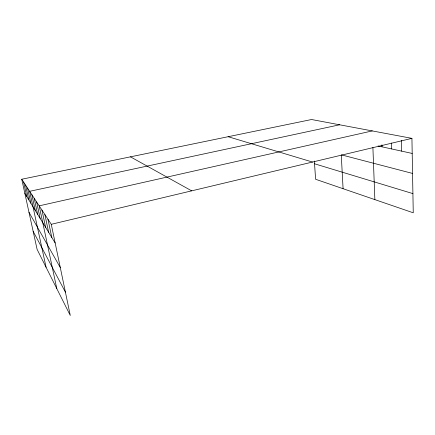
<?xml version="1.0" encoding="UTF-8"?>
<svg xmlns="http://www.w3.org/2000/svg" width="435" height="435" viewBox="0 0 435 435"><rect width="100%" height="100%" fill="white"/><g stroke="black" fill="none" stroke-linecap="round" stroke-linejoin="round"><path stroke-width="0.65" d="M411.929 138.357L311.558 119.522L21.75 179.242L51.27 224.308L411.929 138.357L413.25 212.797L315.603 179.274L314.369 161.091M372.278 130.919L39.183 205.847L56.8 288.628M339.643 124.791L29.656 191.313L46.077 267.28M378.069 145.964L412.201 153.446M341.894 154.985L412.554 173.434M228.141 136.71L312.52 162.048M314.554 163.783L412.907 193.613M130.451 156.839L191.683 190.845M24.86 193.45L55.158 242.947M28.982 212.291L60.28 267.52M33.147 231.317L65.424 292.168M21.75 179.242L37.116 249.429L70.285 315.478L51.27 224.308M27.546 188.089L30.82 203.188M25.529 185.005L28.748 199.801M23.599 182.064L26.763 196.555M31.869 194.684L35.262 210.442M36.622 201.943L40.145 218.419M34.186 198.224L37.644 214.335M41.956 210.089L45.615 227.358M44.887 214.564L48.622 232.268M47.986 219.294L51.798 237.456M341.257 154.822L343.084 188.708M372.898 147.454L374.861 199.616M381.957 144.806L382.022 146.829M391.484 143.023L391.647 148.939M401.451 140.402L401.695 151.141"/></g></svg>
